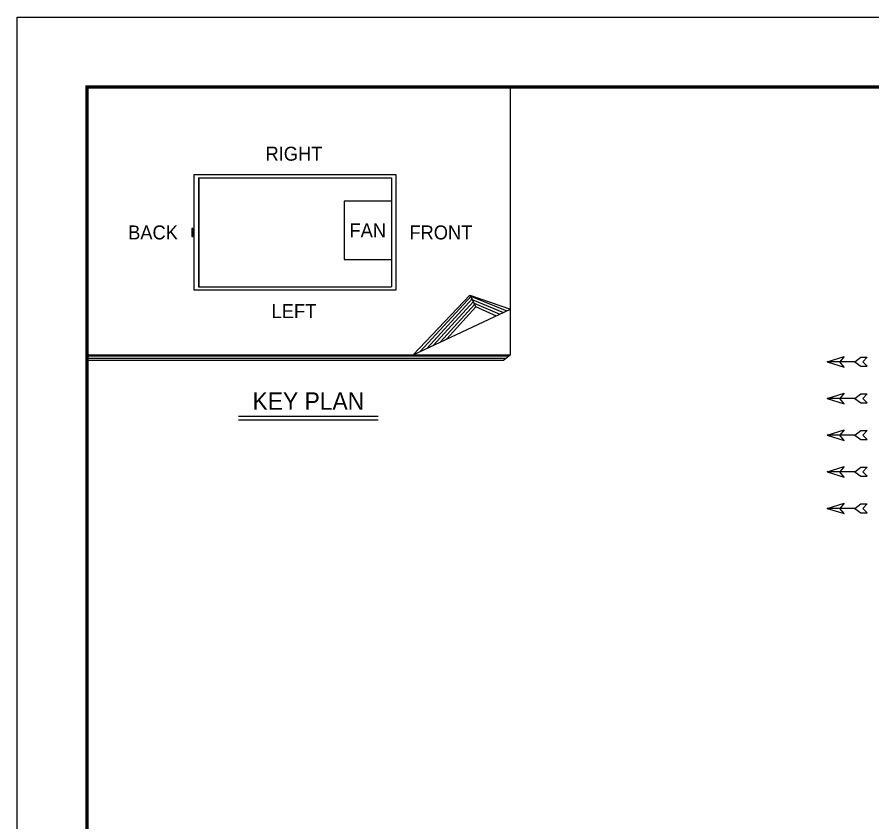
# Model space of a CAD drawing. Header units: millimetres. Extents: x 12896 to 42303, y 9438 to 30233.
# Drawn here: x 12896 to 21473, y 22153 to 30233 of the extents above; entities that cross this region are included whole.
import ezdxf
from ezdxf.enums import TextEntityAlignment as Align

# ---------------------------------------------------------------- set-up
doc = ezdxf.new("R2010")
doc.units = ezdxf.units.MM
for name, color, linetype in [('냉각탑', 4, 'Continuous'), ('냉각탑_box', 1, 'Continuous'), ('냉각탑_dim', 1, 'Continuous'), ('냉각탑_form', 1, 'Continuous'), ('냉각탑_text', 3, 'Continuous')]:
    doc.layers.add(name, color=color, linetype=linetype)
doc.styles.add('돋움', font='Dotum.ttf')

# ---------------------------------------------------------------- blocks, each defined once
blk = doc.blocks.new('화살표 IN OUT')
at = {"layer": '냉각탑_dim'}
for p, q in [((-322.7, 43), (-383.9, 43)), ((-343.1, 0.5), (-383.9, 43)), ((-383.9, -43), (-343.1, 0.5)), ((-266.4, 0), (-322.7, 43)), ((-266.4, 0), (-322.7, -43)), ((-266.4, 0), (0, 0)), ((-163.5, 50), (-121.5, 0)), ((0, 0), (-163.5, 50)), ((-163.5, -50), (-121.5, 0)), ((0, 0), (-163.5, -50)), ((-322.7, -43), (-383.9, -43))]:
    blk.add_line(p, q, dxfattribs=at)

msp = doc.modelspace()

# ---------------------------------------------------------------- linework, layer by layer
at = {"layer": 'Defpoints'}
msp.add_lwpolyline([(12895.7, 30233.4), (42302.9, 30233.4), (42302.9, 9438.3), (12895.7, 9438.3)], close=True, dxfattribs=at)
at = {"layer": '냉각탑', "ltscale": 30}
for p, q in [((14712.6, 28620.2), (14712.6, 27527.8)), ((14712.6, 28620.2), (16647.4, 28620.2)), ((14721.8, 27527.8), (14721.8, 28620.2)), ((16647.4, 28620.2), (16647.4, 27527.8)), ((14712.6, 27527.8), (16647.4, 27527.8))]:
    msp.add_line(p, q, dxfattribs=at)
msp.add_lwpolyline([(14666.5, 28650.1), (14666.5, 27497.8), (16694.6, 27497.8), (16694.6, 28650.1)], close=True, dxfattribs=at)
for points in [[(16647.4, 28388.6), (16173.5, 28388.6), (16173.1, 27802.1), (16647.4, 27802.1)], [(14657.8, 28114.8), (14646.1, 28114.8), (14646.1, 28033.2), (14657.8, 28033.2)], [(14652, 28114.8), (14652, 28033.2)], [(14657.8, 28033.2), (14657.8, 28114.8)]]:
    msp.add_lwpolyline(points, dxfattribs=at)
at = {"layer": '냉각탑_box'}
for p, q in [((17840.7, 26848), (17840.7, 29533.2)), ((16866.5, 26848), (17431.9, 27445.7)), ((16934.1, 26879.6), (17448.4, 27438.8)), ((17001.7, 26911.2), (17459.7, 27410.8)), ((17069.3, 26942.8), (17470.9, 27382.9)), ((17431.9, 27445.7), (17840.7, 27303.2)), ((17431.9, 27445.7), (17493.4, 27326.9)), ((17450.7, 27433.1), (17805.2, 27286.6)), ((17464.3, 27399.4), (17769.6, 27270)), ((17477.8, 27365.7), (17734.1, 27253.4)), ((16866.5, 26848), (17840.7, 27303.2)), ((17136.8, 26974.4), (17482.1, 27354.9)), ((17204.4, 27005.9), (17493.4, 27326.9)), ((17491.3, 27331.9), (17698.5, 27236.8)), ((13595.9, 26848), (17840.7, 26848)), ((17840.7, 26848), (17774.7, 26793.4)), ((13595.9, 26836.4), (17826.6, 26836.4)), ((13595.9, 26814.9), (17800.7, 26814.9)), ((13595.9, 26793.4), (17774.7, 26793.4)), ((15114.9, 26231.6), (16514.9, 26231.6)), ((15114.9, 26196.6), (16514.9, 26196.6))]:
    msp.add_line(p, q, dxfattribs=at)
at = {"layer": '냉각탑_form', "const_width": 35}
msp.add_lwpolyline([(13595.9, 29533.2), (13595.9, 10138.5), (41602.7, 10138.5), (41602.7, 29533.2)], close=True, dxfattribs=at)

# ---------------------------------------------------------------- block references
at = {"layer": '냉각탑_dim', "xscale": -1.04999997375291, "yscale": 1.04999997374806, "zscale": 1.04999997375}
for p in [(21013.4, 26776.7), (21013.4, 26409.2), (21013.4, 26041.7), (21013.4, 25674.2), (21013.4, 25306.7)]:
    msp.add_blockref('화살표 IN OUT', p, dxfattribs=at)

# ---------------------------------------------------------------- texts
at = {"layer": '냉각탑_text', "style": '돋움'}
for s, height, p in [('RIGHT', 140, (15670.5, 28863.7)), ('BACK', 140, (14257.9, 28074)), ('FAN', 140, (16410.2, 28095.4)), ('FRONT', 140, (17143.2, 28074)), ('LEFT', 140, (15670.5, 27284.9)), ('KEY PLAN', 175, (15814.9, 26383.2))]:
    msp.add_text(s, height=height, dxfattribs=at).set_placement(p, align=Align.MIDDLE_CENTER)

doc.saveas('drawing.dxf')
